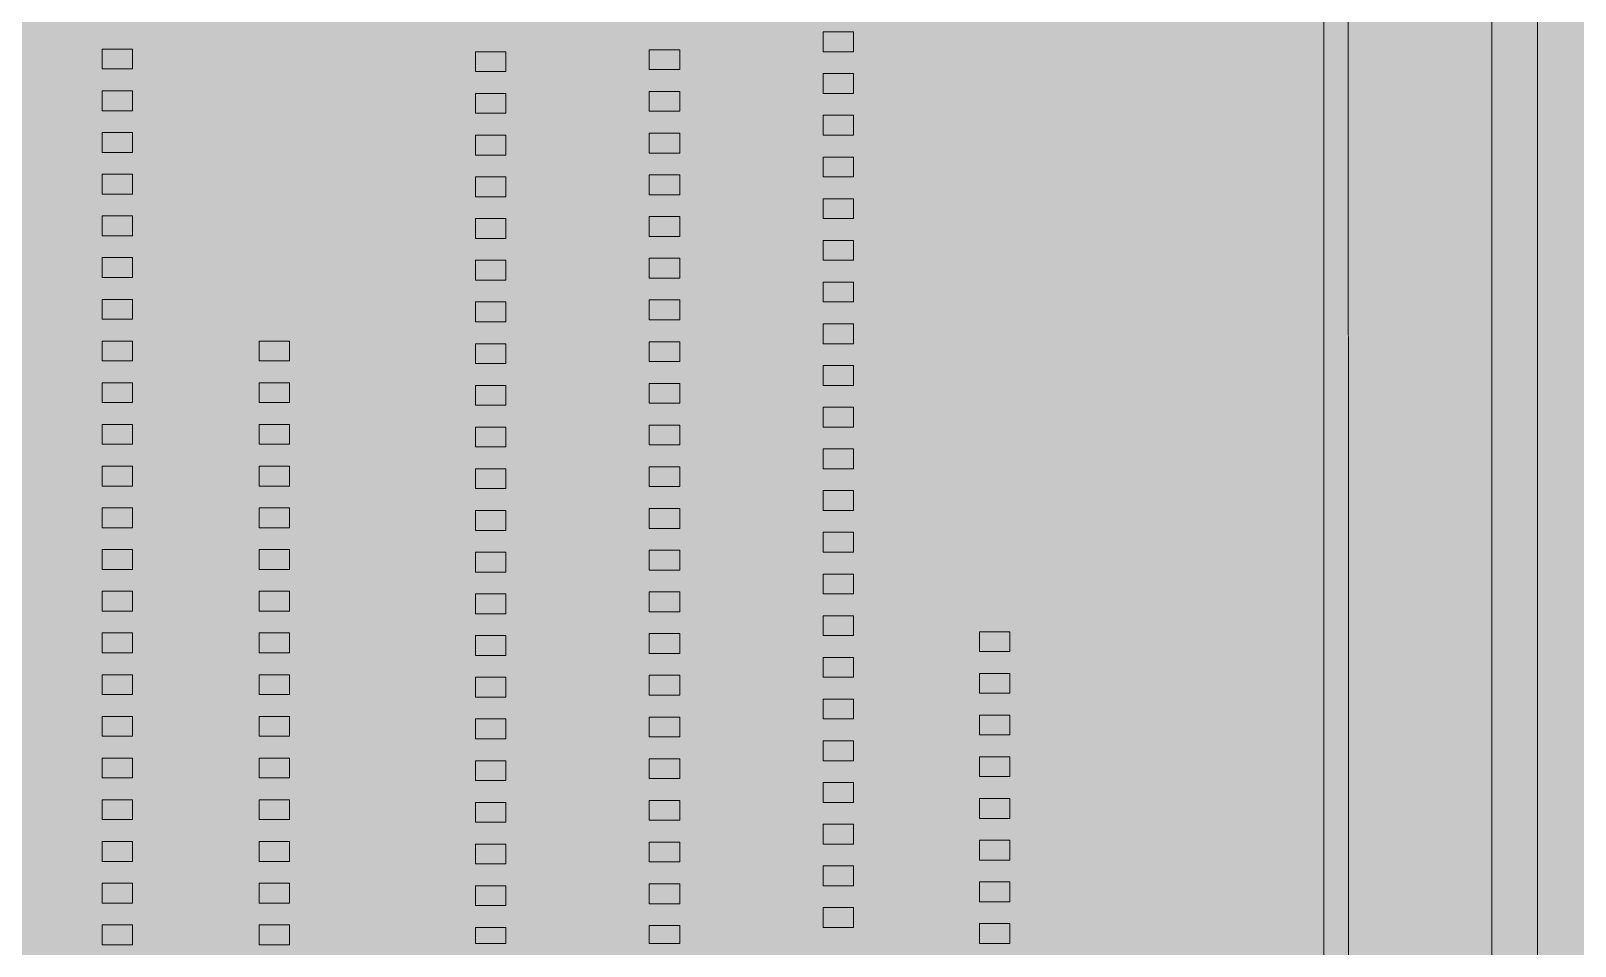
# Model space of a CAD drawing. Header units: millimetres. Extents: x 476244520 to 476657119, y 4620824743 to 4621446928.
# Drawn here: x 476624917 to 476629975, y 4621028902 to 4621031898 of the extents above; entities that cross this region are included whole.
import ezdxf

# ---------------------------------------------------------------- set-up
doc = ezdxf.new("R2010")
doc.units = ezdxf.units.MM
doc.header["$MEASUREMENT"] = 0
for name, color, linetype, lineweight in [('0_Pen_No__250_Pen_No__255', 255, 'Continuous', 0), ('0_Pen_No__250_Pen_No__7', 7, 'Continuous', 0), ('New_2D Drafting - General_Pen_No__30_Pen_No__9_Pen_No__9_Pen_No__255', 255, 'Continuous', 0), ('New_2D Drafting - General_Pen_No__30_Pen_No__9_Pen_No__9_Pen_No__7', 7, 'Continuous', 0), ('New_Structural - Bearing_Pen_No__250', 7, 'Continuous', 0)]:
    doc.layers.add(name, color=color, linetype=linetype, lineweight=lineweight)
doc.layers.add('New_2D Drafting - General_Pen_No__30_Pen_No__9_Pen_No__9_Pen_No__254', color=7, linetype='Continuous', lineweight=0, true_color=0xcccccc)

msp = doc.modelspace()

# ---------------------------------------------------------------- hatches: boundary and pattern name
at = {"layer": '0_Pen_No__250_Pen_No__255', "linetype": 'Continuous', "lineweight": 0, "true_color": 0x3f3f3f}
msp.add_hatch(color=250, dxfattribs=at).paths.add_polyline_path([(476629231.964, 4621025869.8), (476629231.699, 4621035931.231), (476629151.7, 4621035931.231), (476629151.7, 4621035828.83), (476629151.695, 4621025869.8)])
at = {"layer": 'New_2D Drafting - General_Pen_No__30_Pen_No__9_Pen_No__9_Pen_No__254', "linetype": 'Continuous', "lineweight": 0, "true_color": 0xcccccc}
h = msp.add_hatch(dxfattribs=at)
h.set_pattern_fill('BRICK___RUNNING_BOND', color=254, style=0, pattern_type=2)
h.set_pattern_definition([(0, (476622876.87, 4621034175.24), (0, 66.64), []), (90, (476622876.87, 4621034175.24), (-244.8, 0), [66.64, -66.64]), (90, (476622999.27, 4621034241.88), (-244.8, 0), [66.64, -66.64])])
h.paths.add_polyline_path([(476630047.219, 4621038706.026), (476630047.226, 4621028596.024), (476629976.822, 4621028596.024), (476629976.822, 4621025966.681), (476629972.268, 4621025966.024), (476612277.162, 4621025966.024), (476612207.162, 4621025966.024), (476612207.162, 4621029166.014), (476612207.162, 4621039165.621), (476630047.219, 4621039165.617)])
h.paths.add_polyline_path([(476621777.992, 4621031666.024), (476620177.559, 4621031666.024), (476620177.559, 4621030066.024), (476621777.992, 4621030066.024)], flags=0)
h.paths.add_polyline_path([(476621777.558, 4621036466.024), (476620177.559, 4621036466.024), (476620177.559, 4621038066.024), (476621777.558, 4621038066.024)], flags=0)
h.paths.add_polyline_path([(476620177.559, 4621033266.024), (476621777.992, 4621033266.024), (476621777.992, 4621034866.024), (476620177.559, 4621034866.024)], flags=0)
h.paths.add_polyline_path([(476620177.077, 4621026866.024), (476620177.077, 4621028466.024), (476621777.078, 4621028466.024), (476621777.078, 4621026866.024)], flags=0)
h.paths.add_polyline_path([(476618177.219, 4621038066.024), (476616577.219, 4621038066.024), (476616577.219, 4621036466.024), (476618177.219, 4621036466.024)], flags=0)
h.paths.add_polyline_path([(476618177.219, 4621034866.024), (476616577.219, 4621034866.024), (476616577.219, 4621033266.024), (476618177.219, 4621033266.024)], flags=0)
h.paths.add_polyline_path([(476618177.219, 4621031666.024), (476616577.219, 4621031666.024), (476616577.219, 4621030066.024), (476618177.219, 4621030066.024)], flags=0)
h.paths.add_polyline_path([(476618176.823, 4621028466.024), (476616576.823, 4621028466.024), (476616576.823, 4621026866.024), (476618176.823, 4621026866.024)], flags=0)
at = {"layer": 'New_2D Drafting - General_Pen_No__30_Pen_No__9_Pen_No__9_Pen_No__255', "linetype": 'Continuous', "lineweight": 0}
msp.add_hatch(color=255, dxfattribs=at).paths.add_polyline_path([(476629701.868, 4621025927.057), (476629851.868, 4621025948.674), (476629851.868, 4621038466.05), (476629701.868, 4621038466.05)])

# ---------------------------------------------------------------- linework, layer by layer
at = {"layer": '0_Pen_No__250_Pen_No__7', "color": 7, "linetype": 'Continuous', "lineweight": 0, "flags": 128}
msp.add_lwpolyline([(476629231.964, 4621025869.8), (476629231.699, 4621035931.231), (476629151.7, 4621035931.231), (476629151.7, 4621035828.83), (476629151.695, 4621025869.8)], close=True, dxfattribs=at)
at = {"layer": 'New_2D Drafting - General_Pen_No__30_Pen_No__9_Pen_No__9_Pen_No__7', "color": 7, "linetype": 'Continuous', "lineweight": 0, "flags": 128}
msp.add_lwpolyline([(476629701.868, 4621025927.057), (476629851.868, 4621025948.674), (476629851.868, 4621038466.05), (476629701.868, 4621038466.05)], close=True, dxfattribs=at)
at = {"layer": 'New_Structural - Bearing_Pen_No__250', "color": 7, "linetype": 'Continuous', "lineweight": 0}
for p, q in [((476627511.732, 4621031829.998), (476627511.732, 4621031894.998)), ((476627611.404, 4621031894.998), (476627511.732, 4621031894.998)), ((476627611.404, 4621031829.998), (476627611.404, 4621031894.998)), ((476625149.596, 4621031838.543), (476625249.269, 4621031838.543)), ((476625149.596, 4621031773.543), (476625149.596, 4621031838.543)), ((476625249.269, 4621031773.543), (476625249.269, 4621031838.543)), ((476626372.387, 4621031764.998), (476626372.387, 4621031829.998)), ((476626472.06, 4621031829.998), (476626372.387, 4621031829.998)), ((476626472.06, 4621031764.998), (476626472.06, 4621031829.998)), ((476626942.06, 4621031771.515), (476626942.06, 4621031836.515)), ((476627041.732, 4621031836.515), (476626942.06, 4621031836.515)), ((476627041.732, 4621031771.515), (476627041.732, 4621031836.515)), ((476627611.404, 4621031829.998), (476627511.732, 4621031829.998)), ((476625149.596, 4621031773.543), (476625249.269, 4621031773.543)), ((476626472.06, 4621031764.998), (476626372.387, 4621031764.998)), ((476627041.732, 4621031771.515), (476626942.06, 4621031771.515)), ((476627511.732, 4621031693.48), (476627511.732, 4621031758.48)), ((476627611.404, 4621031758.48), (476627511.732, 4621031758.48)), ((476627611.404, 4621031693.48), (476627611.404, 4621031758.48)), ((476625149.596, 4621031702.025), (476625249.269, 4621031702.025)), ((476625149.596, 4621031637.025), (476625149.596, 4621031702.025)), ((476625249.269, 4621031637.025), (476625249.269, 4621031702.025)), ((476626372.387, 4621031628.48), (476626372.387, 4621031693.48)), ((476626472.06, 4621031693.48), (476626372.387, 4621031693.48)), ((476626472.06, 4621031628.48), (476626472.06, 4621031693.48)), ((476626942.06, 4621031634.998), (476626942.06, 4621031699.998)), ((476627041.732, 4621031699.998), (476626942.06, 4621031699.998)), ((476627041.732, 4621031634.998), (476627041.732, 4621031699.998)), ((476627611.404, 4621031693.48), (476627511.732, 4621031693.48)), ((476625149.596, 4621031637.025), (476625249.269, 4621031637.025)), ((476626472.06, 4621031628.48), (476626372.387, 4621031628.48)), ((476627041.732, 4621031634.998), (476626942.06, 4621031634.998)), ((476627511.732, 4621031556.963), (476627511.732, 4621031621.963)), ((476627611.404, 4621031621.963), (476627511.732, 4621031621.963)), ((476627611.404, 4621031556.963), (476627611.404, 4621031621.963)), ((476625149.596, 4621031565.508), (476625249.269, 4621031565.508)), ((476625149.596, 4621031500.508), (476625149.596, 4621031565.508)), ((476625249.269, 4621031500.508), (476625249.269, 4621031565.508)), ((476626372.387, 4621031491.963), (476626372.387, 4621031556.963)), ((476626472.06, 4621031556.963), (476626372.387, 4621031556.963)), ((476626472.06, 4621031491.963), (476626472.06, 4621031556.963)), ((476626942.06, 4621031498.48), (476626942.06, 4621031563.48)), ((476627041.732, 4621031563.48), (476626942.06, 4621031563.48)), ((476627041.732, 4621031498.48), (476627041.732, 4621031563.48)), ((476627611.404, 4621031556.963), (476627511.732, 4621031556.963)), ((476625149.596, 4621031500.508), (476625249.269, 4621031500.508)), ((476626472.06, 4621031491.963), (476626372.387, 4621031491.963)), ((476627041.732, 4621031498.48), (476626942.06, 4621031498.48)), ((476627511.732, 4621031420.446), (476627511.732, 4621031485.446)), ((476627611.404, 4621031485.446), (476627511.732, 4621031485.446)), ((476627611.404, 4621031420.446), (476627611.404, 4621031485.446)), ((476625149.596, 4621031428.991), (476625249.269, 4621031428.991)), ((476625149.596, 4621031363.991), (476625149.596, 4621031428.991)), ((476625249.269, 4621031363.991), (476625249.269, 4621031428.991)), ((476626372.387, 4621031355.446), (476626372.387, 4621031420.446)), ((476626472.06, 4621031420.446), (476626372.387, 4621031420.446)), ((476626472.06, 4621031355.446), (476626472.06, 4621031420.446)), ((476626942.06, 4621031361.963), (476626942.06, 4621031426.963)), ((476627041.732, 4621031426.963), (476626942.06, 4621031426.963)), ((476627041.732, 4621031361.963), (476627041.732, 4621031426.963)), ((476627611.404, 4621031420.446), (476627511.732, 4621031420.446)), ((476625149.596, 4621031363.991), (476625249.269, 4621031363.991)), ((476626472.06, 4621031355.446), (476626372.387, 4621031355.446)), ((476627041.732, 4621031361.963), (476626942.06, 4621031361.963)), ((476627511.732, 4621031283.929), (476627511.732, 4621031348.929)), ((476627611.404, 4621031348.929), (476627511.732, 4621031348.929)), ((476627611.404, 4621031283.929), (476627611.404, 4621031348.929)), ((476625149.596, 4621031292.474), (476625249.269, 4621031292.474)), ((476625149.596, 4621031227.474), (476625149.596, 4621031292.474)), ((476625249.269, 4621031227.474), (476625249.269, 4621031292.474)), ((476626372.387, 4621031218.929), (476626372.387, 4621031283.929)), ((476626472.06, 4621031283.929), (476626372.387, 4621031283.929)), ((476626472.06, 4621031218.929), (476626472.06, 4621031283.929)), ((476626942.06, 4621031225.446), (476626942.06, 4621031290.446)), ((476627041.732, 4621031290.446), (476626942.06, 4621031290.446)), ((476627041.732, 4621031225.446), (476627041.732, 4621031290.446)), ((476627611.404, 4621031283.929), (476627511.732, 4621031283.929)), ((476625149.596, 4621031227.474), (476625249.269, 4621031227.474)), ((476626472.06, 4621031218.929), (476626372.387, 4621031218.929)), ((476627041.732, 4621031225.446), (476626942.06, 4621031225.446)), ((476627511.732, 4621031147.411), (476627511.732, 4621031212.411)), ((476627611.404, 4621031212.411), (476627511.732, 4621031212.411)), ((476627611.404, 4621031147.411), (476627611.404, 4621031212.411)), ((476625149.596, 4621031155.956), (476625249.269, 4621031155.956)), ((476625149.596, 4621031090.956), (476625149.596, 4621031155.956)), ((476625249.269, 4621031090.956), (476625249.269, 4621031155.956)), ((476626942.06, 4621031088.929), (476626942.06, 4621031153.929)), ((476627041.732, 4621031153.929), (476626942.06, 4621031153.929)), ((476627041.732, 4621031088.929), (476627041.732, 4621031153.929)), ((476626372.387, 4621031082.411), (476626372.387, 4621031147.411)), ((476626472.06, 4621031147.411), (476626372.387, 4621031147.411)), ((476626472.06, 4621031082.411), (476626472.06, 4621031147.411)), ((476627611.404, 4621031147.411), (476627511.732, 4621031147.411)), ((476625149.596, 4621031090.956), (476625249.269, 4621031090.956)), ((476626472.06, 4621031082.411), (476626372.387, 4621031082.411)), ((476627041.732, 4621031088.929), (476626942.06, 4621031088.929)), ((476627511.732, 4621031010.894), (476627511.732, 4621031075.894)), ((476627611.404, 4621031075.894), (476627511.732, 4621031075.894)), ((476627611.404, 4621031010.894), (476627611.404, 4621031075.894)), ((476625149.596, 4621031019.439), (476625249.269, 4621031019.439)), ((476625149.596, 4621030954.439), (476625149.596, 4621031019.439)), ((476625249.269, 4621030954.439), (476625249.269, 4621031019.439)), ((476626372.387, 4621030945.894), (476626372.387, 4621031010.894)), ((476626472.06, 4621031010.894), (476626372.387, 4621031010.894)), ((476626472.06, 4621030945.894), (476626472.06, 4621031010.894)), ((476626942.06, 4621030952.411), (476626942.06, 4621031017.411)), ((476627041.732, 4621031017.411), (476626942.06, 4621031017.411)), ((476627041.732, 4621030952.411), (476627041.732, 4621031017.411)), ((476627611.404, 4621031010.894), (476627511.732, 4621031010.894)), ((476625149.596, 4621030954.439), (476625249.269, 4621030954.439)), ((476627041.732, 4621030952.411), (476626942.06, 4621030952.411)), ((476626472.06, 4621030945.894), (476626372.387, 4621030945.894)), ((476627511.732, 4621030874.377), (476627511.732, 4621030939.377)), ((476627611.404, 4621030939.377), (476627511.732, 4621030939.377)), ((476627611.404, 4621030874.377), (476627611.404, 4621030939.377)), ((476625149.596, 4621030882.922), (476625249.269, 4621030882.922)), ((476625149.596, 4621030817.922), (476625149.596, 4621030882.922)), ((476625249.269, 4621030817.922), (476625249.269, 4621030882.922)), ((476625664.33, 4621030882.922), (476625764.002, 4621030882.922)), ((476625664.33, 4621030817.922), (476625664.33, 4621030882.922)), ((476625764.002, 4621030817.922), (476625764.002, 4621030882.922)), ((476626372.387, 4621030809.377), (476626372.387, 4621030874.377)), ((476626472.06, 4621030874.377), (476626372.387, 4621030874.377)), ((476626472.06, 4621030809.377), (476626472.06, 4621030874.377)), ((476626942.06, 4621030815.894), (476626942.06, 4621030880.894)), ((476627041.732, 4621030880.894), (476626942.06, 4621030880.894)), ((476627041.732, 4621030815.894), (476627041.732, 4621030880.894)), ((476627611.404, 4621030874.377), (476627511.732, 4621030874.377)), ((476625149.596, 4621030817.922), (476625249.269, 4621030817.922)), ((476625664.33, 4621030817.922), (476625764.002, 4621030817.922)), ((476626472.06, 4621030809.377), (476626372.387, 4621030809.377)), ((476627041.732, 4621030815.894), (476626942.06, 4621030815.894)), ((476627511.732, 4621030737.859), (476627511.732, 4621030802.859)), ((476627611.404, 4621030802.859), (476627511.732, 4621030802.859)), ((476627611.404, 4621030737.859), (476627611.404, 4621030802.859)), ((476625149.596, 4621030746.404), (476625249.269, 4621030746.404)), ((476625149.596, 4621030681.404), (476625149.596, 4621030746.404)), ((476625249.269, 4621030681.404), (476625249.269, 4621030746.404)), ((476625664.33, 4621030746.404), (476625764.002, 4621030746.404)), ((476625664.33, 4621030681.404), (476625664.33, 4621030746.404)), ((476625764.002, 4621030681.404), (476625764.002, 4621030746.404)), ((476626372.387, 4621030672.859), (476626372.387, 4621030737.859)), ((476626472.06, 4621030737.859), (476626372.387, 4621030737.859)), ((476626472.06, 4621030672.859), (476626472.06, 4621030737.859)), ((476626942.06, 4621030679.377), (476626942.06, 4621030744.377)), ((476627041.732, 4621030744.377), (476626942.06, 4621030744.377)), ((476627041.732, 4621030679.377), (476627041.732, 4621030744.377)), ((476627611.404, 4621030737.859), (476627511.732, 4621030737.859)), ((476625149.596, 4621030681.404), (476625249.269, 4621030681.404)), ((476625664.33, 4621030681.404), (476625764.002, 4621030681.404)), ((476626472.06, 4621030672.859), (476626372.387, 4621030672.859)), ((476627041.732, 4621030679.377), (476626942.06, 4621030679.377)), ((476627511.732, 4621030601.342), (476627511.732, 4621030666.342)), ((476627611.404, 4621030666.342), (476627511.732, 4621030666.342)), ((476627611.404, 4621030601.342), (476627611.404, 4621030666.342)), ((476625149.596, 4621030609.887), (476625249.269, 4621030609.887)), ((476625149.596, 4621030544.887), (476625149.596, 4621030609.887)), ((476625249.269, 4621030544.887), (476625249.269, 4621030609.887)), ((476625664.33, 4621030609.887), (476625764.002, 4621030609.887)), ((476625664.33, 4621030544.887), (476625664.33, 4621030609.887)), ((476625764.002, 4621030544.887), (476625764.002, 4621030609.887)), ((476626372.387, 4621030536.342), (476626372.387, 4621030601.342)), ((476626472.06, 4621030601.342), (476626372.387, 4621030601.342)), ((476626472.06, 4621030536.342), (476626472.06, 4621030601.342)), ((476626942.06, 4621030542.859), (476626942.06, 4621030607.859)), ((476627041.732, 4621030607.859), (476626942.06, 4621030607.859)), ((476627041.732, 4621030542.859), (476627041.732, 4621030607.859)), ((476627611.404, 4621030601.342), (476627511.732, 4621030601.342)), ((476625149.596, 4621030544.887), (476625249.269, 4621030544.887)), ((476625664.33, 4621030544.887), (476625764.002, 4621030544.887)), ((476626472.06, 4621030536.342), (476626372.387, 4621030536.342)), ((476627041.732, 4621030542.859), (476626942.06, 4621030542.859)), ((476627511.732, 4621030464.825), (476627511.732, 4621030529.825)), ((476627611.404, 4621030529.825), (476627511.732, 4621030529.825)), ((476627611.404, 4621030464.825), (476627611.404, 4621030529.825)), ((476625149.596, 4621030473.37), (476625249.269, 4621030473.37)), ((476625149.596, 4621030408.37), (476625149.596, 4621030473.37)), ((476625249.269, 4621030408.37), (476625249.269, 4621030473.37)), ((476625664.33, 4621030473.37), (476625764.002, 4621030473.37)), ((476625664.33, 4621030408.37), (476625664.33, 4621030473.37)), ((476625764.002, 4621030408.37), (476625764.002, 4621030473.37)), ((476626372.387, 4621030399.825), (476626372.387, 4621030464.825)), ((476626472.06, 4621030464.825), (476626372.387, 4621030464.825)), ((476626472.06, 4621030399.825), (476626472.06, 4621030464.825)), ((476626942.06, 4621030406.342), (476626942.06, 4621030471.342)), ((476627041.732, 4621030471.342), (476626942.06, 4621030471.342)), ((476627041.732, 4621030406.342), (476627041.732, 4621030471.342)), ((476627611.404, 4621030464.825), (476627511.732, 4621030464.825)), ((476625149.596, 4621030408.37), (476625249.269, 4621030408.37)), ((476625664.33, 4621030408.37), (476625764.002, 4621030408.37)), ((476626472.06, 4621030399.825), (476626372.387, 4621030399.825)), ((476627041.732, 4621030406.342), (476626942.06, 4621030406.342)), ((476627511.732, 4621030328.308), (476627511.732, 4621030393.308)), ((476627611.404, 4621030393.308), (476627511.732, 4621030393.308)), ((476627611.404, 4621030328.308), (476627611.404, 4621030393.308)), ((476625149.596, 4621030336.853), (476625249.269, 4621030336.853)), ((476625149.596, 4621030271.853), (476625149.596, 4621030336.853)), ((476625249.269, 4621030271.853), (476625249.269, 4621030336.853)), ((476625664.33, 4621030336.853), (476625764.002, 4621030336.853)), ((476625664.33, 4621030271.853), (476625664.33, 4621030336.853)), ((476625764.002, 4621030271.853), (476625764.002, 4621030336.853)), ((476626372.387, 4621030263.308), (476626372.387, 4621030328.308)), ((476626472.06, 4621030328.308), (476626372.387, 4621030328.308)), ((476626472.06, 4621030263.308), (476626472.06, 4621030328.308)), ((476626942.06, 4621030269.825), (476626942.06, 4621030334.825)), ((476627041.732, 4621030334.825), (476626942.06, 4621030334.825)), ((476627041.732, 4621030269.825), (476627041.732, 4621030334.825)), ((476627611.404, 4621030328.308), (476627511.732, 4621030328.308)), ((476625149.596, 4621030271.853), (476625249.269, 4621030271.853)), ((476625664.33, 4621030271.853), (476625764.002, 4621030271.853)), ((476626472.06, 4621030263.308), (476626372.387, 4621030263.308)), ((476627041.732, 4621030269.825), (476626942.06, 4621030269.825)), ((476627511.732, 4621030191.79), (476627511.732, 4621030256.79)), ((476627611.404, 4621030256.79), (476627511.732, 4621030256.79)), ((476627611.404, 4621030191.79), (476627611.404, 4621030256.79)), ((476625149.596, 4621030200.335), (476625249.269, 4621030200.335)), ((476625149.596, 4621030135.335), (476625149.596, 4621030200.335)), ((476625249.269, 4621030135.335), (476625249.269, 4621030200.335)), ((476625664.33, 4621030200.335), (476625764.002, 4621030200.335)), ((476625664.33, 4621030135.335), (476625664.33, 4621030200.335)), ((476625764.002, 4621030135.335), (476625764.002, 4621030200.335)), ((476626372.387, 4621030126.79), (476626372.387, 4621030191.79)), ((476626472.06, 4621030191.79), (476626372.387, 4621030191.79)), ((476626472.06, 4621030126.79), (476626472.06, 4621030191.79)), ((476626942.06, 4621030133.308), (476626942.06, 4621030198.308)), ((476627041.732, 4621030198.308), (476626942.06, 4621030198.308)), ((476627041.732, 4621030133.308), (476627041.732, 4621030198.308)), ((476627611.404, 4621030191.79), (476627511.732, 4621030191.79)), ((476625149.596, 4621030135.335), (476625249.269, 4621030135.335)), ((476625664.33, 4621030135.335), (476625764.002, 4621030135.335)), ((476626472.06, 4621030126.79), (476626372.387, 4621030126.79)), ((476627041.732, 4621030133.308), (476626942.06, 4621030133.308)), ((476627511.732, 4621030055.273), (476627511.732, 4621030120.273)), ((476627611.404, 4621030120.273), (476627511.732, 4621030120.273)), ((476627611.404, 4621030055.273), (476627611.404, 4621030120.273)), ((476625149.596, 4621030063.818), (476625249.269, 4621030063.818)), ((476625149.596, 4621029998.818), (476625149.596, 4621030063.818)), ((476625249.269, 4621029998.818), (476625249.269, 4621030063.818)), ((476625664.33, 4621030063.818), (476625764.002, 4621030063.818)), ((476625664.33, 4621029998.818), (476625664.33, 4621030063.818)), ((476625764.002, 4621029998.818), (476625764.002, 4621030063.818)), ((476626372.387, 4621029990.273), (476626372.387, 4621030055.273)), ((476626472.06, 4621030055.273), (476626372.387, 4621030055.273)), ((476626472.06, 4621029990.273), (476626472.06, 4621030055.273)), ((476626942.06, 4621029996.79), (476626942.06, 4621030061.79)), ((476627041.732, 4621030061.79), (476626942.06, 4621030061.79)), ((476627041.732, 4621029996.79), (476627041.732, 4621030061.79)), ((476627611.404, 4621030055.273), (476627511.732, 4621030055.273)), ((476625149.596, 4621029998.818), (476625249.269, 4621029998.818)), ((476625664.33, 4621029998.818), (476625764.002, 4621029998.818)), ((476626472.06, 4621029990.273), (476626372.387, 4621029990.273)), ((476627041.732, 4621029996.79), (476626942.06, 4621029996.79)), ((476627511.732, 4621029918.756), (476627511.732, 4621029983.756)), ((476627611.404, 4621029983.756), (476627511.732, 4621029983.756)), ((476627611.404, 4621029918.756), (476627611.404, 4621029983.756)), ((476625149.596, 4621029927.301), (476625249.269, 4621029927.301)), ((476625149.596, 4621029862.301), (476625149.596, 4621029927.301)), ((476625249.269, 4621029862.301), (476625249.269, 4621029927.301)), ((476625664.33, 4621029927.301), (476625764.002, 4621029927.301)), ((476625664.33, 4621029862.301), (476625664.33, 4621029927.301)), ((476625764.002, 4621029862.301), (476625764.002, 4621029927.301)), ((476626372.387, 4621029853.756), (476626372.387, 4621029918.756)), ((476626472.06, 4621029918.756), (476626372.387, 4621029918.756)), ((476626472.06, 4621029853.756), (476626472.06, 4621029918.756)), ((476626942.06, 4621029860.273), (476626942.06, 4621029925.273)), ((476627041.732, 4621029925.273), (476626942.06, 4621029925.273)), ((476627041.732, 4621029860.273), (476627041.732, 4621029925.273)), ((476627611.404, 4621029918.756), (476627511.732, 4621029918.756)), ((476628023.284, 4621029931.512), (476628122.957, 4621029931.512)), ((476628023.284, 4621029866.512), (476628023.284, 4621029931.512)), ((476628122.957, 4621029866.512), (476628122.957, 4621029931.512)), ((476625149.596, 4621029862.301), (476625249.269, 4621029862.301)), ((476625664.33, 4621029862.301), (476625764.002, 4621029862.301)), ((476626472.06, 4621029853.756), (476626372.387, 4621029853.756)), ((476627041.732, 4621029860.273), (476626942.06, 4621029860.273)), ((476627511.732, 4621029782.239), (476627511.732, 4621029847.239)), ((476627611.404, 4621029847.239), (476627511.732, 4621029847.239)), ((476627611.404, 4621029782.239), (476627611.404, 4621029847.239)), ((476628023.284, 4621029866.512), (476628122.957, 4621029866.512)), ((476625149.596, 4621029790.784), (476625249.269, 4621029790.784)), ((476625149.596, 4621029725.784), (476625149.596, 4621029790.784)), ((476625249.269, 4621029725.784), (476625249.269, 4621029790.784)), ((476625664.33, 4621029790.784), (476625764.002, 4621029790.784)), ((476625664.33, 4621029725.784), (476625664.33, 4621029790.784)), ((476625764.002, 4621029725.784), (476625764.002, 4621029790.784)), ((476626942.06, 4621029723.756), (476626942.06, 4621029788.756)), ((476627041.732, 4621029788.756), (476626942.06, 4621029788.756)), ((476627041.732, 4621029723.756), (476627041.732, 4621029788.756)), ((476628023.284, 4621029794.995), (476628122.957, 4621029794.995)), ((476628023.284, 4621029729.995), (476628023.284, 4621029794.995)), ((476628122.957, 4621029729.995), (476628122.957, 4621029794.995)), ((476626372.387, 4621029717.239), (476626372.387, 4621029782.239)), ((476626472.06, 4621029782.239), (476626372.387, 4621029782.239)), ((476626472.06, 4621029717.239), (476626472.06, 4621029782.239)), ((476627611.404, 4621029782.239), (476627511.732, 4621029782.239)), ((476625149.596, 4621029725.784), (476625249.269, 4621029725.784)), ((476625664.33, 4621029725.784), (476625764.002, 4621029725.784)), ((476626472.06, 4621029717.239), (476626372.387, 4621029717.239)), ((476627041.732, 4621029723.756), (476626942.06, 4621029723.756)), ((476627511.732, 4621029645.721), (476627511.732, 4621029710.721)), ((476627611.404, 4621029710.721), (476627511.732, 4621029710.721)), ((476627611.404, 4621029645.721), (476627611.404, 4621029710.721)), ((476628023.284, 4621029729.995), (476628122.957, 4621029729.995)), ((476625149.596, 4621029654.266), (476625249.269, 4621029654.266)), ((476625149.596, 4621029589.266), (476625149.596, 4621029654.266)), ((476625249.269, 4621029589.266), (476625249.269, 4621029654.266)), ((476625664.33, 4621029654.266), (476625764.002, 4621029654.266)), ((476625664.33, 4621029589.266), (476625664.33, 4621029654.266)), ((476625764.002, 4621029589.266), (476625764.002, 4621029654.266)), ((476626372.387, 4621029580.721), (476626372.387, 4621029645.721)), ((476626472.06, 4621029645.721), (476626372.387, 4621029645.721)), ((476626472.06, 4621029580.721), (476626472.06, 4621029645.721)), ((476626942.06, 4621029587.239), (476626942.06, 4621029652.239)), ((476627041.732, 4621029652.239), (476626942.06, 4621029652.239)), ((476627041.732, 4621029587.239), (476627041.732, 4621029652.239)), ((476627611.404, 4621029645.721), (476627511.732, 4621029645.721)), ((476628023.284, 4621029658.477), (476628122.957, 4621029658.477)), ((476628023.284, 4621029593.477), (476628023.284, 4621029658.477)), ((476628122.957, 4621029593.477), (476628122.957, 4621029658.477)), ((476625149.596, 4621029589.266), (476625249.269, 4621029589.266)), ((476625664.33, 4621029589.266), (476625764.002, 4621029589.266)), ((476627041.732, 4621029587.239), (476626942.06, 4621029587.239)), ((476628023.284, 4621029593.477), (476628122.957, 4621029593.477)), ((476626472.06, 4621029580.721), (476626372.387, 4621029580.721)), ((476627511.732, 4621029509.204), (476627511.732, 4621029574.204)), ((476627611.404, 4621029574.204), (476627511.732, 4621029574.204)), ((476627611.404, 4621029509.204), (476627611.404, 4621029574.204)), ((476625149.596, 4621029517.749), (476625249.269, 4621029517.749)), ((476625149.596, 4621029452.749), (476625149.596, 4621029517.749)), ((476625249.269, 4621029452.749), (476625249.269, 4621029517.749)), ((476625664.33, 4621029517.749), (476625764.002, 4621029517.749)), ((476625664.33, 4621029452.749), (476625664.33, 4621029517.749)), ((476625764.002, 4621029452.749), (476625764.002, 4621029517.749)), ((476626372.387, 4621029444.204), (476626372.387, 4621029509.204)), ((476626472.06, 4621029509.204), (476626372.387, 4621029509.204)), ((476626472.06, 4621029444.204), (476626472.06, 4621029509.204)), ((476626942.06, 4621029450.721), (476626942.06, 4621029515.721)), ((476627041.732, 4621029515.721), (476626942.06, 4621029515.721)), ((476627041.732, 4621029450.721), (476627041.732, 4621029515.721)), ((476627611.404, 4621029509.204), (476627511.732, 4621029509.204)), ((476628023.284, 4621029521.96), (476628122.957, 4621029521.96)), ((476628023.284, 4621029456.96), (476628023.284, 4621029521.96)), ((476628122.957, 4621029456.96), (476628122.957, 4621029521.96)), ((476625149.596, 4621029452.749), (476625249.269, 4621029452.749)), ((476625664.33, 4621029452.749), (476625764.002, 4621029452.749)), ((476626472.06, 4621029444.204), (476626372.387, 4621029444.204)), ((476627041.732, 4621029450.721), (476626942.06, 4621029450.721)), ((476627511.732, 4621029372.687), (476627511.732, 4621029437.687)), ((476627611.404, 4621029437.687), (476627511.732, 4621029437.687)), ((476627611.404, 4621029372.687), (476627611.404, 4621029437.687)), ((476628023.284, 4621029456.96), (476628122.957, 4621029456.96)), ((476628023.284, 4621029385.443), (476628122.957, 4621029385.443)), ((476628023.284, 4621029320.443), (476628023.284, 4621029385.443)), ((476628122.957, 4621029320.443), (476628122.957, 4621029385.443)), ((476625149.596, 4621029381.232), (476625249.269, 4621029381.232)), ((476625149.596, 4621029316.232), (476625149.596, 4621029381.232)), ((476625249.269, 4621029316.232), (476625249.269, 4621029381.232)), ((476625664.33, 4621029381.232), (476625764.002, 4621029381.232)), ((476625664.33, 4621029316.232), (476625664.33, 4621029381.232)), ((476625764.002, 4621029316.232), (476625764.002, 4621029381.232)), ((476626372.387, 4621029307.687), (476626372.387, 4621029372.687)), ((476626472.06, 4621029372.687), (476626372.387, 4621029372.687)), ((476626472.06, 4621029307.687), (476626472.06, 4621029372.687)), ((476626942.06, 4621029314.204), (476626942.06, 4621029379.204)), ((476627041.732, 4621029379.204), (476626942.06, 4621029379.204)), ((476627041.732, 4621029314.204), (476627041.732, 4621029379.204)), ((476627611.404, 4621029372.687), (476627511.732, 4621029372.687)), ((476625149.596, 4621029316.232), (476625249.269, 4621029316.232)), ((476625664.33, 4621029316.232), (476625764.002, 4621029316.232)), ((476626472.06, 4621029307.687), (476626372.387, 4621029307.687)), ((476627041.732, 4621029314.204), (476626942.06, 4621029314.204)), ((476627511.732, 4621029236.169), (476627511.732, 4621029301.169)), ((476627611.404, 4621029301.169), (476627511.732, 4621029301.169)), ((476627611.404, 4621029236.169), (476627611.404, 4621029301.169)), ((476628023.284, 4621029320.443), (476628122.957, 4621029320.443)), ((476625149.596, 4621029244.714), (476625249.269, 4621029244.714)), ((476625149.596, 4621029179.714), (476625149.596, 4621029244.714)), ((476625249.269, 4621029179.714), (476625249.269, 4621029244.714)), ((476625664.33, 4621029244.714), (476625764.002, 4621029244.714)), ((476625664.33, 4621029179.714), (476625664.33, 4621029244.714)), ((476625764.002, 4621029179.714), (476625764.002, 4621029244.714)), ((476626372.387, 4621029171.169), (476626372.387, 4621029236.169)), ((476626472.06, 4621029236.169), (476626372.387, 4621029236.169)), ((476626472.06, 4621029171.169), (476626472.06, 4621029236.169)), ((476626942.06, 4621029177.687), (476626942.06, 4621029242.687)), ((476627041.732, 4621029242.687), (476626942.06, 4621029242.687)), ((476627041.732, 4621029177.687), (476627041.732, 4621029242.687)), ((476627611.404, 4621029236.169), (476627511.732, 4621029236.169)), ((476628023.284, 4621029248.925), (476628122.957, 4621029248.925)), ((476628023.284, 4621029183.925), (476628023.284, 4621029248.925)), ((476628122.957, 4621029183.925), (476628122.957, 4621029248.925)), ((476625149.596, 4621029179.714), (476625249.269, 4621029179.714)), ((476625664.33, 4621029179.714), (476625764.002, 4621029179.714)), ((476628023.284, 4621029183.925), (476628122.957, 4621029183.925)), ((476626472.06, 4621029171.169), (476626372.387, 4621029171.169)), ((476627041.732, 4621029177.687), (476626942.06, 4621029177.687)), ((476627511.732, 4621029099.652), (476627511.732, 4621029164.652)), ((476627611.404, 4621029164.652), (476627511.732, 4621029164.652)), ((476627611.404, 4621029099.652), (476627611.404, 4621029164.652)), ((476625149.596, 4621029108.197), (476625249.269, 4621029108.197)), ((476625149.596, 4621029043.197), (476625149.596, 4621029108.197)), ((476625249.269, 4621029043.197), (476625249.269, 4621029108.197)), ((476625664.33, 4621029108.197), (476625764.002, 4621029108.197)), ((476625664.33, 4621029043.197), (476625664.33, 4621029108.197)), ((476625764.002, 4621029043.197), (476625764.002, 4621029108.197)), ((476626372.387, 4621029034.652), (476626372.387, 4621029099.652)), ((476626472.06, 4621029099.652), (476626372.387, 4621029099.652)), ((476626472.06, 4621029034.652), (476626472.06, 4621029099.652)), ((476626942.06, 4621029041.169), (476626942.06, 4621029106.169)), ((476627041.732, 4621029106.169), (476626942.06, 4621029106.169)), ((476627041.732, 4621029041.169), (476627041.732, 4621029106.169)), ((476627611.404, 4621029099.652), (476627511.732, 4621029099.652)), ((476628023.284, 4621029112.408), (476628122.957, 4621029112.408)), ((476628023.284, 4621029047.408), (476628023.284, 4621029112.408)), ((476628122.957, 4621029047.408), (476628122.957, 4621029112.408)), ((476625149.596, 4621029043.197), (476625249.269, 4621029043.197)), ((476625664.33, 4621029043.197), (476625764.002, 4621029043.197)), ((476626472.06, 4621029034.652), (476626372.387, 4621029034.652)), ((476627041.732, 4621029041.169), (476626942.06, 4621029041.169)), ((476627511.732, 4621028963.135), (476627511.732, 4621029028.135)), ((476627611.404, 4621029028.135), (476627511.732, 4621029028.135)), ((476627611.404, 4621028963.135), (476627611.404, 4621029028.135)), ((476628023.284, 4621029047.408), (476628122.957, 4621029047.408)), ((476625149.596, 4621028971.68), (476625249.269, 4621028971.68)), ((476625149.596, 4621028906.68), (476625149.596, 4621028971.68)), ((476625249.269, 4621028906.68), (476625249.269, 4621028971.68)), ((476625664.33, 4621028971.68), (476625764.002, 4621028971.68)), ((476625664.33, 4621028906.68), (476625664.33, 4621028971.68)), ((476625764.002, 4621028906.68), (476625764.002, 4621028971.68)), ((476626472.06, 4621028963.135), (476626372.387, 4621028963.135)), ((476626372.387, 4621028910.922), (476626372.387, 4621028963.135)), ((476626472.06, 4621028910.922), (476626472.06, 4621028963.135)), ((476627041.732, 4621028969.652), (476626942.06, 4621028969.652)), ((476626942.06, 4621028910.922), (476626942.06, 4621028969.652)), ((476627041.732, 4621028910.922), (476627041.732, 4621028969.652)), ((476627611.404, 4621028963.135), (476627511.732, 4621028963.135)), ((476628023.284, 4621028975.891), (476628122.957, 4621028975.891)), ((476628023.284, 4621028910.891), (476628023.284, 4621028975.891)), ((476628122.957, 4621028910.891), (476628122.957, 4621028975.891)), ((476625149.596, 4621028906.68), (476625249.269, 4621028906.68)), ((476625664.33, 4621028906.68), (476625764.002, 4621028906.68)), ((476626472.06, 4621028910.922), (476626372.387, 4621028910.922)), ((476627041.732, 4621028910.922), (476626942.06, 4621028910.922)), ((476628023.284, 4621028910.891), (476628122.957, 4621028910.891))]:
    msp.add_line(p, q, dxfattribs=at)

doc.saveas('drawing.dxf')
